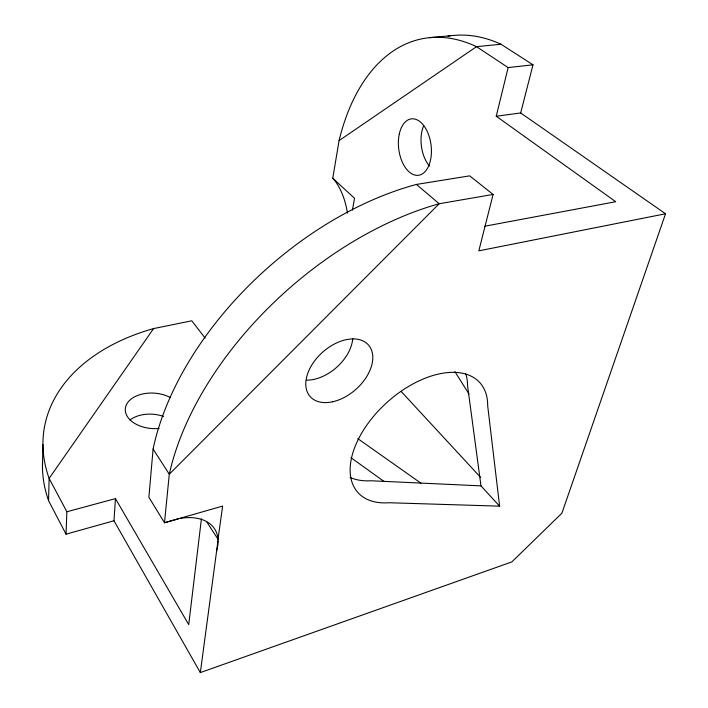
<?xml version="1.0" encoding="UTF-8"?>
<svg xmlns="http://www.w3.org/2000/svg" width="708" height="708" viewBox="0 0 708 708"><rect width="100%" height="100%" fill="white"/><g stroke="black" fill="none" stroke-linecap="round" stroke-linejoin="round"><path stroke-width="1.06" d="M42.462 466.572L42.931 444.633M66.039 534.186L66.871 511.778L115.457 498.609L113.97 520.761L66.039 534.186L48.551 500.618L49.126 478.404A214.002 141.087 8.5 0 1 153.574 328.583L191.771 320.795L205.152 338.132M113.97 520.761L200.337 672.6L511.857 561.895L561.904 513.194L665.538 213.772L478.829 250.844L493.095 194.452L469.661 175.849L416.41 184.443A264.978 161.928 -41.9 0 0 153.096 449.067L148.875 497.255L164.486 522.761L178.345 518.778M201.417 518.849L188.717 624.615L115.457 498.609M200.337 672.6L217.976 540.877M347.451 213.108A44.852 22.514 80.6 0 0 332.76 178.23L339.079 140.618A217.082 128.493 78.8 0 1 476.502 46.666L500.999 44.241L533.009 64.817L520.663 112.961L496.246 116.236L508.14 67.579L533.009 64.817M352.389 210.179L354.54 198.302L332.76 178.23M216.595 551.205L217.887 545.063L218.011 539.239L222.639 506.078L164.486 522.761L169.283 474.218L153.096 449.067M153.574 328.583L49.126 478.404L66.871 511.778M339.079 140.618L476.502 46.666L508.14 67.579M484.564 226.259L615.712 201.718L496.246 116.236M493.095 194.452L439.19 203.736L169.283 474.218A270.624 160.76 -41.9 0 1 439.19 203.736L416.41 184.443M429.517 37.683L453.297 35.48A214.648 130.759 78.8 0 1 500.999 44.241M499.618 506.167L389.135 502.742A82.066 47.516 -42 0 1 353.212 451.739A82.066 47.516 -42 0 1 429.446 376.629A82.066 47.516 -42 0 1 487.67 405.666L499.618 506.167L480.98 485.874L467.537 385.453A80.411 47.932 -42 0 0 465.846 373.921M480.98 485.874L371.054 480.767A80.411 47.932 -42 0 1 350.071 477.431M520.663 112.961L665.538 213.772M357.761 438.606L420.968 483.201M350.956 457.669L384.143 481.555M401.171 391.471L480.679 477.466M206.701 521.823L218.011 539.239A57.1 34.32 -33.2 0 0 180.575 518.3M454.899 371.62L468.97 393.993M48.551 500.618A211.232 142.423 8.5 0 1 42.524 462.147M447.952 36.197A214.648 130.759 78.8 0 1 450.084 35.869M429.464 166.044A28.134 16.576 83.1 0 1 423.729 125.564M129.962 419.977A27.577 17.939 3.6 0 1 163.592 416.463M352.779 338.468A38.064 25.054 -41.5 0 1 306.776 380.152M159.096 428.455A27.931 17.753 3.9 0 1 125.936 405.87A27.931 17.753 3.9 0 1 170.15 397.445M332.663 401.772A38.931 24.948 -41.5 0 0 371.054 348.991A38.931 24.948 -41.5 0 0 314.14 361.522A38.931 24.948 -41.5 0 0 332.663 401.772M399.33 133.856A28.444 16.284 82.9 0 0 417.879 175.345A28.444 16.284 82.9 0 0 427.499 132.007A28.444 16.284 82.9 0 0 399.33 133.856"/></g></svg>
